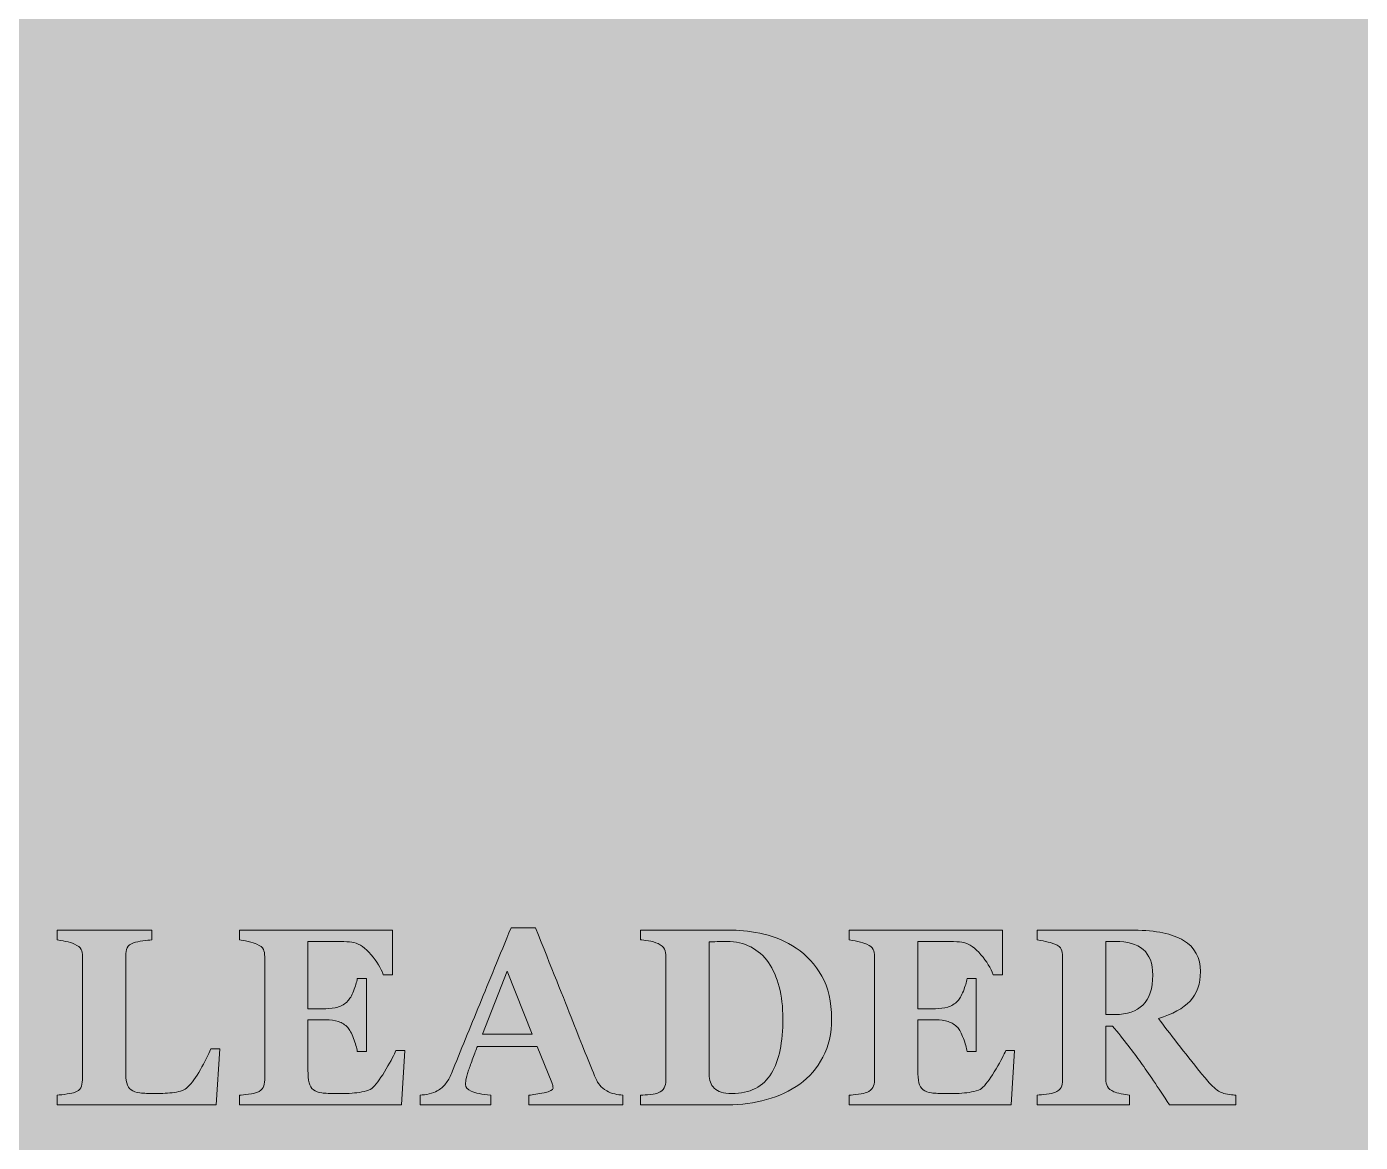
# Model space of a CAD drawing. Header units: inches. Extents: x -1481 to -429, y -1676 to -696.
# Drawn here: x -1371.45 to -1329.22, y -950.37 to -915.03 of the extents above; entities that cross this region are included whole.
import ezdxf

# ---------------------------------------------------------------- set-up
doc = ezdxf.new("R2010")
doc.units = ezdxf.units.IN
doc.header["$MEASUREMENT"] = 0
doc.layers.add('Layer 1', color=7, linetype='Continuous')

# ---------------------------------------------------------------- blocks, each defined once
blk = doc.blocks.new('block 424')
at = {"layer": 'Layer 1', "lineweight": 0}
blk.add_lwpolyline([(-1355.448, -946.948), (-1356.241, -944.949), (-1357.021, -946.948), (-1355.448, -946.948)], dxfattribs=at)
for points, knots in [([(-1352.573, -949.184), (-1352.573, -949.184), (-1355.554, -949.184), (-1355.554, -949.184), (-1355.554, -949.184), (-1355.554, -948.881), (-1355.554, -948.881), (-1355.415, -948.87), (-1355.252, -948.845), (-1355.065, -948.804), (-1354.878, -948.764), (-1354.784, -948.714), (-1354.784, -948.655), (-1354.784, -948.634), (-1354.786, -948.61), (-1354.79, -948.584), (-1354.794, -948.558), (-1354.805, -948.523), (-1354.823, -948.479), (-1354.823, -948.479), (-1355.29, -947.334), (-1355.29, -947.334), (-1355.29, -947.334), (-1357.179, -947.334), (-1357.179, -947.334), (-1357.222, -947.44), (-1357.27, -947.565), (-1357.323, -947.708), (-1357.375, -947.85), (-1357.421, -947.978), (-1357.459, -948.09), (-1357.507, -948.235), (-1357.536, -948.34), (-1357.545, -948.405), (-1357.554, -948.47), (-1357.559, -948.516), (-1357.559, -948.542), (-1357.559, -948.625), (-1357.497, -948.696), (-1357.372, -948.754), (-1357.247, -948.812), (-1357.04, -948.855), (-1356.75, -948.881), (-1356.75, -948.881), (-1356.75, -949.184), (-1356.75, -949.184), (-1356.75, -949.184), (-1358.994, -949.184), (-1358.994, -949.184), (-1358.994, -949.184), (-1358.994, -948.881), (-1358.994, -948.881), (-1358.909, -948.875), (-1358.814, -948.862), (-1358.707, -948.84), (-1358.6, -948.818), (-1358.516, -948.787), (-1358.454, -948.748), (-1358.349, -948.686), (-1358.26, -948.609), (-1358.186, -948.518), (-1358.113, -948.427), (-1358.052, -948.319), (-1358.003, -948.195), (-1357.705, -947.465), (-1357.406, -946.734), (-1357.106, -946.001), (-1356.807, -945.269), (-1356.476, -944.461), (-1356.113, -943.578), (-1356.113, -943.578), (-1355.342, -943.578), (-1355.342, -943.578), (-1354.838, -944.83), (-1354.443, -945.819), (-1354.158, -946.547), (-1353.872, -947.274), (-1353.629, -947.877), (-1353.429, -948.355), (-1353.395, -948.432), (-1353.353, -948.503), (-1353.302, -948.567), (-1353.25, -948.63), (-1353.177, -948.691), (-1353.082, -948.748), (-1353.01, -948.79), (-1352.926, -948.821), (-1352.831, -948.842), (-1352.736, -948.862), (-1352.65, -948.875), (-1352.573, -948.881), (-1352.573, -948.881), (-1352.573, -949.184), (-1352.573, -949.184)], [0, 0, 0, 0, 1, 1, 1, 2, 2, 2, 3, 3, 3, 4, 4, 4, 5, 5, 5, 6, 6, 6, 7, 7, 7, 8, 8, 8, 9, 9, 9, 10, 10, 10, 11, 11, 11, 12, 12, 12, 13, 13, 13, 14, 14, 14, 15, 15, 15, 16, 16, 16, 17, 17, 17, 18, 18, 18, 19, 19, 19, 20, 20, 20, 21, 21, 21, 22, 22, 22, 23, 23, 23, 24, 24, 24, 25, 25, 25, 26, 26, 26, 27, 27, 27, 28, 28, 28, 29, 29, 29, 30, 30, 30, 31, 31, 31, 31]), ([(-1365.342, -947.412), (-1365.342, -947.412), (-1365.45, -949.184), (-1365.45, -949.184), (-1365.45, -949.184), (-1370.491, -949.184), (-1370.491, -949.184), (-1370.491, -949.184), (-1370.491, -948.881), (-1370.491, -948.881), (-1370.401, -948.873), (-1370.296, -948.861), (-1370.175, -948.843), (-1370.054, -948.826), (-1369.974, -948.81), (-1369.936, -948.795), (-1369.843, -948.759), (-1369.779, -948.708), (-1369.743, -948.643), (-1369.707, -948.578), (-1369.689, -948.495), (-1369.689, -948.393), (-1369.689, -948.393), (-1369.689, -944.493), (-1369.689, -944.493), (-1369.689, -944.4), (-1369.703, -944.323), (-1369.731, -944.261), (-1369.759, -944.2), (-1369.828, -944.145), (-1369.936, -944.096), (-1370.015, -944.06), (-1370.111, -944.03), (-1370.223, -944.008), (-1370.335, -943.986), (-1370.424, -943.97), (-1370.491, -943.96), (-1370.491, -943.96), (-1370.491, -943.656), (-1370.491, -943.656), (-1370.491, -943.656), (-1367.486, -943.656), (-1367.486, -943.656), (-1367.486, -943.656), (-1367.486, -943.96), (-1367.486, -943.96), (-1367.569, -943.968), (-1367.666, -943.979), (-1367.778, -943.993), (-1367.889, -944.007), (-1367.987, -944.027), (-1368.069, -944.053), (-1368.169, -944.087), (-1368.236, -944.139), (-1368.269, -944.211), (-1368.303, -944.282), (-1368.319, -944.363), (-1368.319, -944.454), (-1368.319, -944.454), (-1368.319, -948.09), (-1368.319, -948.09), (-1368.319, -948.261), (-1368.308, -948.396), (-1368.285, -948.495), (-1368.262, -948.594), (-1368.217, -948.666), (-1368.15, -948.713), (-1368.083, -948.762), (-1367.99, -948.794), (-1367.87, -948.809), (-1367.751, -948.823), (-1367.585, -948.83), (-1367.375, -948.83), (-1367.169, -948.83), (-1366.969, -948.818), (-1366.775, -948.793), (-1366.581, -948.768), (-1366.441, -948.714), (-1366.356, -948.631), (-1366.225, -948.499), (-1366.091, -948.312), (-1365.953, -948.072), (-1365.816, -947.832), (-1365.706, -947.612), (-1365.624, -947.412), (-1365.624, -947.412), (-1365.342, -947.412), (-1365.342, -947.412)], [0, 0, 0, 0, 1, 1, 1, 2, 2, 2, 3, 3, 3, 4, 4, 4, 5, 5, 5, 6, 6, 6, 7, 7, 7, 8, 8, 8, 9, 9, 9, 10, 10, 10, 11, 11, 11, 12, 12, 12, 13, 13, 13, 14, 14, 14, 15, 15, 15, 16, 16, 16, 17, 17, 17, 18, 18, 18, 19, 19, 19, 20, 20, 20, 21, 21, 21, 22, 22, 22, 23, 23, 23, 24, 24, 24, 25, 25, 25, 26, 26, 26, 27, 27, 27, 28, 28, 28, 29, 29, 29, 29]), ([(-1359.866, -945.066), (-1359.866, -945.066), (-1360.159, -945.066), (-1360.159, -945.066), (-1360.234, -944.856), (-1360.362, -944.644), (-1360.545, -944.43), (-1360.728, -944.215), (-1360.909, -944.088), (-1361.089, -944.049), (-1361.166, -944.031), (-1361.273, -944.02), (-1361.411, -944.016), (-1361.548, -944.012), (-1361.662, -944.01), (-1361.752, -944.01), (-1361.752, -944.01), (-1362.547, -944.01), (-1362.547, -944.01), (-1362.547, -944.01), (-1362.547, -946.141), (-1362.547, -946.141), (-1362.547, -946.141), (-1361.984, -946.141), (-1361.984, -946.141), (-1361.842, -946.141), (-1361.714, -946.125), (-1361.598, -946.091), (-1361.482, -946.057), (-1361.377, -945.992), (-1361.282, -945.896), (-1361.223, -945.836), (-1361.163, -945.731), (-1361.102, -945.581), (-1361.042, -945.43), (-1361.003, -945.299), (-1360.985, -945.187), (-1360.985, -945.187), (-1360.692, -945.187), (-1360.692, -945.187), (-1360.692, -945.187), (-1360.692, -947.494), (-1360.692, -947.494), (-1360.692, -947.494), (-1360.985, -947.494), (-1360.985, -947.494), (-1361, -947.384), (-1361.039, -947.247), (-1361.102, -947.083), (-1361.165, -946.918), (-1361.225, -946.804), (-1361.282, -946.742), (-1361.366, -946.648), (-1361.467, -946.584), (-1361.582, -946.549), (-1361.698, -946.513), (-1361.832, -946.496), (-1361.984, -946.496), (-1361.984, -946.496), (-1362.547, -946.496), (-1362.547, -946.496), (-1362.547, -946.496), (-1362.547, -948.09), (-1362.547, -948.09), (-1362.547, -948.256), (-1362.534, -948.388), (-1362.51, -948.485), (-1362.486, -948.583), (-1362.44, -948.657), (-1362.373, -948.709), (-1362.309, -948.759), (-1362.221, -948.791), (-1362.109, -948.807), (-1361.997, -948.822), (-1361.845, -948.83), (-1361.652, -948.83), (-1361.562, -948.83), (-1361.454, -948.829), (-1361.328, -948.826), (-1361.202, -948.823), (-1361.091, -948.815), (-1360.996, -948.803), (-1360.888, -948.79), (-1360.787, -948.77), (-1360.693, -948.744), (-1360.6, -948.718), (-1360.53, -948.68), (-1360.483, -948.631), (-1360.36, -948.504), (-1360.221, -948.31), (-1360.067, -948.049), (-1359.912, -947.788), (-1359.811, -947.592), (-1359.762, -947.462), (-1359.762, -947.462), (-1359.48, -947.462), (-1359.48, -947.462), (-1359.48, -947.462), (-1359.585, -949.184), (-1359.585, -949.184), (-1359.585, -949.184), (-1364.718, -949.184), (-1364.718, -949.184), (-1364.718, -949.184), (-1364.718, -948.881), (-1364.718, -948.881), (-1364.646, -948.875), (-1364.548, -948.865), (-1364.425, -948.849), (-1364.302, -948.834), (-1364.214, -948.815), (-1364.163, -948.795), (-1364.065, -948.753), (-1363.999, -948.701), (-1363.966, -948.637), (-1363.933, -948.573), (-1363.916, -948.492), (-1363.916, -948.393), (-1363.916, -948.393), (-1363.916, -944.493), (-1363.916, -944.493), (-1363.916, -944.4), (-1363.93, -944.323), (-1363.958, -944.261), (-1363.987, -944.2), (-1364.055, -944.145), (-1364.163, -944.096), (-1364.23, -944.065), (-1364.323, -944.036), (-1364.444, -944.01), (-1364.565, -943.984), (-1364.656, -943.968), (-1364.718, -943.96), (-1364.718, -943.96), (-1364.718, -943.656), (-1364.718, -943.656), (-1364.718, -943.656), (-1359.866, -943.656), (-1359.866, -943.656), (-1359.866, -943.656), (-1359.866, -945.066), (-1359.866, -945.066)], [0, 0, 0, 0, 1, 1, 1, 2, 2, 2, 3, 3, 3, 4, 4, 4, 5, 5, 5, 6, 6, 6, 7, 7, 7, 8, 8, 8, 9, 9, 9, 10, 10, 10, 11, 11, 11, 12, 12, 12, 13, 13, 13, 14, 14, 14, 15, 15, 15, 16, 16, 16, 17, 17, 17, 18, 18, 18, 19, 19, 19, 20, 20, 20, 21, 21, 21, 22, 22, 22, 23, 23, 23, 24, 24, 24, 25, 25, 25, 26, 26, 26, 27, 27, 27, 28, 28, 28, 29, 29, 29, 30, 30, 30, 31, 31, 31, 32, 32, 32, 33, 33, 33, 34, 34, 34, 35, 35, 35, 36, 36, 36, 37, 37, 37, 38, 38, 38, 39, 39, 39, 40, 40, 40, 41, 41, 41, 42, 42, 42, 43, 43, 43, 44, 44, 44, 45, 45, 45, 46, 46, 46, 47, 47, 47, 47]), ([(-1347.081, -944.225), (-1346.746, -944.445), (-1346.477, -944.74), (-1346.271, -945.107), (-1346.065, -945.475), (-1345.962, -945.925), (-1345.962, -946.457), (-1345.962, -946.924), (-1346.054, -947.332), (-1346.238, -947.679), (-1346.422, -948.025), (-1346.666, -948.309), (-1346.969, -948.53), (-1347.277, -948.751), (-1347.628, -948.915), (-1348.02, -949.023), (-1348.412, -949.131), (-1348.823, -949.184), (-1349.252, -949.184), (-1349.252, -949.184), (-1352.01, -949.184), (-1352.01, -949.184), (-1352.01, -949.184), (-1352.01, -948.881), (-1352.01, -948.881), (-1351.928, -948.878), (-1351.825, -948.87), (-1351.701, -948.857), (-1351.578, -948.844), (-1351.496, -948.829), (-1351.454, -948.81), (-1351.362, -948.771), (-1351.298, -948.719), (-1351.262, -948.653), (-1351.226, -948.586), (-1351.208, -948.506), (-1351.208, -948.413), (-1351.208, -948.413), (-1351.208, -944.493), (-1351.208, -944.493), (-1351.208, -944.405), (-1351.224, -944.325), (-1351.258, -944.254), (-1351.291, -944.183), (-1351.357, -944.125), (-1351.454, -944.081), (-1351.552, -944.036), (-1351.656, -944.006), (-1351.765, -943.991), (-1351.874, -943.975), (-1351.958, -943.965), (-1352.018, -943.96), (-1352.018, -943.96), (-1352.018, -943.656), (-1352.018, -943.656), (-1352.018, -943.656), (-1349.106, -943.656), (-1349.106, -943.656), (-1348.795, -943.656), (-1348.462, -943.696), (-1348.107, -943.776), (-1347.752, -943.857), (-1347.41, -944.006), (-1347.081, -944.225)], [0, 0, 0, 0, 1, 1, 1, 2, 2, 2, 3, 3, 3, 4, 4, 4, 5, 5, 5, 6, 6, 6, 7, 7, 7, 8, 8, 8, 9, 9, 9, 10, 10, 10, 11, 11, 11, 12, 12, 12, 13, 13, 13, 14, 14, 14, 15, 15, 15, 16, 16, 16, 17, 17, 17, 18, 18, 18, 19, 19, 19, 20, 20, 20, 21, 21, 21, 21]), ([(-1347.868, -948.187), (-1347.742, -947.979), (-1347.65, -947.732), (-1347.592, -947.445), (-1347.534, -947.158), (-1347.505, -946.827), (-1347.505, -946.453), (-1347.505, -946.087), (-1347.544, -945.753), (-1347.621, -945.452), (-1347.698, -945.151), (-1347.811, -944.894), (-1347.96, -944.68), (-1348.109, -944.467), (-1348.295, -944.302), (-1348.517, -944.186), (-1348.74, -944.069), (-1348.993, -944.01), (-1349.275, -944.01), (-1349.365, -944.01), (-1349.468, -944.012), (-1349.582, -944.016), (-1349.696, -944.02), (-1349.782, -944.023), (-1349.838, -944.026), (-1349.838, -944.026), (-1349.838, -948.222), (-1349.838, -948.222), (-1349.838, -948.316), (-1349.826, -948.398), (-1349.802, -948.47), (-1349.777, -948.541), (-1349.736, -948.604), (-1349.676, -948.658), (-1349.617, -948.713), (-1349.545, -948.755), (-1349.458, -948.785), (-1349.372, -948.815), (-1349.26, -948.83), (-1349.121, -948.83), (-1348.831, -948.83), (-1348.581, -948.776), (-1348.373, -948.666), (-1348.164, -948.557), (-1347.996, -948.397), (-1347.868, -948.187)], [0, 0, 0, 0, 1, 1, 1, 2, 2, 2, 3, 3, 3, 4, 4, 4, 5, 5, 5, 6, 6, 6, 7, 7, 7, 8, 8, 8, 9, 9, 9, 10, 10, 10, 11, 11, 11, 12, 12, 12, 13, 13, 13, 14, 14, 14, 15, 15, 15, 15]), ([(-1340.553, -945.066), (-1340.553, -945.066), (-1340.846, -945.066), (-1340.846, -945.066), (-1340.92, -944.856), (-1341.049, -944.644), (-1341.231, -944.43), (-1341.414, -944.215), (-1341.595, -944.088), (-1341.775, -944.049), (-1341.852, -944.031), (-1341.96, -944.02), (-1342.097, -944.016), (-1342.235, -944.012), (-1342.349, -944.01), (-1342.439, -944.01), (-1342.439, -944.01), (-1343.233, -944.01), (-1343.233, -944.01), (-1343.233, -944.01), (-1343.233, -946.141), (-1343.233, -946.141), (-1343.233, -946.141), (-1342.67, -946.141), (-1342.67, -946.141), (-1342.529, -946.141), (-1342.4, -946.125), (-1342.284, -946.091), (-1342.169, -946.057), (-1342.063, -945.992), (-1341.968, -945.896), (-1341.909, -945.836), (-1341.849, -945.731), (-1341.789, -945.581), (-1341.728, -945.43), (-1341.689, -945.299), (-1341.671, -945.187), (-1341.671, -945.187), (-1341.378, -945.187), (-1341.378, -945.187), (-1341.378, -945.187), (-1341.378, -947.494), (-1341.378, -947.494), (-1341.378, -947.494), (-1341.671, -947.494), (-1341.671, -947.494), (-1341.686, -947.384), (-1341.726, -947.247), (-1341.789, -947.083), (-1341.852, -946.918), (-1341.911, -946.804), (-1341.968, -946.742), (-1342.053, -946.648), (-1342.153, -946.584), (-1342.269, -946.549), (-1342.385, -946.513), (-1342.518, -946.496), (-1342.67, -946.496), (-1342.67, -946.496), (-1343.233, -946.496), (-1343.233, -946.496), (-1343.233, -946.496), (-1343.233, -948.09), (-1343.233, -948.09), (-1343.233, -948.256), (-1343.221, -948.388), (-1343.196, -948.485), (-1343.172, -948.583), (-1343.126, -948.657), (-1343.059, -948.709), (-1342.995, -948.759), (-1342.907, -948.791), (-1342.795, -948.807), (-1342.683, -948.822), (-1342.531, -948.83), (-1342.338, -948.83), (-1342.248, -948.83), (-1342.14, -948.829), (-1342.014, -948.826), (-1341.888, -948.823), (-1341.778, -948.815), (-1341.683, -948.803), (-1341.575, -948.79), (-1341.474, -948.77), (-1341.38, -948.744), (-1341.286, -948.718), (-1341.216, -948.68), (-1341.17, -948.631), (-1341.046, -948.504), (-1340.907, -948.31), (-1340.753, -948.049), (-1340.599, -947.788), (-1340.497, -947.592), (-1340.448, -947.462), (-1340.448, -947.462), (-1340.167, -947.462), (-1340.167, -947.462), (-1340.167, -947.462), (-1340.271, -949.184), (-1340.271, -949.184), (-1340.271, -949.184), (-1345.404, -949.184), (-1345.404, -949.184), (-1345.404, -949.184), (-1345.404, -948.881), (-1345.404, -948.881), (-1345.333, -948.875), (-1345.235, -948.865), (-1345.111, -948.849), (-1344.988, -948.834), (-1344.901, -948.815), (-1344.849, -948.795), (-1344.751, -948.753), (-1344.686, -948.701), (-1344.652, -948.637), (-1344.619, -948.573), (-1344.602, -948.492), (-1344.602, -948.393), (-1344.602, -948.393), (-1344.602, -944.493), (-1344.602, -944.493), (-1344.602, -944.4), (-1344.616, -944.323), (-1344.645, -944.261), (-1344.673, -944.2), (-1344.741, -944.145), (-1344.849, -944.096), (-1344.916, -944.065), (-1345.01, -944.036), (-1345.131, -944.01), (-1345.251, -943.984), (-1345.343, -943.968), (-1345.404, -943.96), (-1345.404, -943.96), (-1345.404, -943.656), (-1345.404, -943.656), (-1345.404, -943.656), (-1340.553, -943.656), (-1340.553, -943.656), (-1340.553, -943.656), (-1340.553, -945.066), (-1340.553, -945.066)], [0, 0, 0, 0, 1, 1, 1, 2, 2, 2, 3, 3, 3, 4, 4, 4, 5, 5, 5, 6, 6, 6, 7, 7, 7, 8, 8, 8, 9, 9, 9, 10, 10, 10, 11, 11, 11, 12, 12, 12, 13, 13, 13, 14, 14, 14, 15, 15, 15, 16, 16, 16, 17, 17, 17, 18, 18, 18, 19, 19, 19, 20, 20, 20, 21, 21, 21, 22, 22, 22, 23, 23, 23, 24, 24, 24, 25, 25, 25, 26, 26, 26, 27, 27, 27, 28, 28, 28, 29, 29, 29, 30, 30, 30, 31, 31, 31, 32, 32, 32, 33, 33, 33, 34, 34, 34, 35, 35, 35, 36, 36, 36, 37, 37, 37, 38, 38, 38, 39, 39, 39, 40, 40, 40, 41, 41, 41, 42, 42, 42, 43, 43, 43, 44, 44, 44, 45, 45, 45, 46, 46, 46, 47, 47, 47, 47]), ([(-1333.163, -949.184), (-1333.163, -949.184), (-1335.263, -949.184), (-1335.263, -949.184), (-1335.626, -948.623), (-1335.927, -948.177), (-1336.167, -947.844), (-1336.407, -947.512), (-1336.706, -947.127), (-1337.063, -946.691), (-1337.063, -946.691), (-1337.274, -946.691), (-1337.274, -946.691), (-1337.274, -946.691), (-1337.274, -948.37), (-1337.274, -948.37), (-1337.274, -948.464), (-1337.257, -948.543), (-1337.222, -948.608), (-1337.188, -948.673), (-1337.121, -948.727), (-1337.024, -948.771), (-1336.975, -948.792), (-1336.898, -948.814), (-1336.794, -948.836), (-1336.69, -948.858), (-1336.601, -948.873), (-1336.526, -948.881), (-1336.526, -948.881), (-1336.526, -949.184), (-1336.526, -949.184), (-1336.526, -949.184), (-1339.446, -949.184), (-1339.446, -949.184), (-1339.446, -949.184), (-1339.446, -948.881), (-1339.446, -948.881), (-1339.371, -948.873), (-1339.273, -948.862), (-1339.151, -948.848), (-1339.029, -948.833), (-1338.942, -948.815), (-1338.891, -948.795), (-1338.793, -948.753), (-1338.727, -948.701), (-1338.694, -948.637), (-1338.66, -948.573), (-1338.644, -948.492), (-1338.644, -948.393), (-1338.644, -948.393), (-1338.644, -944.493), (-1338.644, -944.493), (-1338.644, -944.4), (-1338.658, -944.322), (-1338.686, -944.26), (-1338.714, -944.197), (-1338.783, -944.143), (-1338.891, -944.096), (-1338.973, -944.062), (-1339.07, -944.034), (-1339.182, -944.01), (-1339.293, -943.987), (-1339.382, -943.97), (-1339.446, -943.96), (-1339.446, -943.96), (-1339.446, -943.656), (-1339.446, -943.656), (-1339.446, -943.656), (-1336.376, -943.656), (-1336.376, -943.656), (-1335.689, -943.656), (-1335.168, -943.764), (-1334.812, -943.981), (-1334.456, -944.198), (-1334.278, -944.526), (-1334.278, -944.965), (-1334.278, -945.352), (-1334.388, -945.663), (-1334.607, -945.898), (-1334.827, -946.133), (-1335.162, -946.317), (-1335.612, -946.449), (-1335.437, -946.678), (-1335.234, -946.943), (-1335.001, -947.244), (-1334.768, -947.546), (-1334.526, -947.853), (-1334.274, -948.167), (-1334.194, -948.269), (-1334.085, -948.393), (-1333.948, -948.54), (-1333.81, -948.686), (-1333.689, -948.777), (-1333.583, -948.81), (-1333.524, -948.829), (-1333.449, -948.844), (-1333.358, -948.857), (-1333.267, -948.87), (-1333.202, -948.878), (-1333.163, -948.881), (-1333.163, -948.881), (-1333.163, -949.184), (-1333.163, -949.184)], [0, 0, 0, 0, 1, 1, 1, 2, 2, 2, 3, 3, 3, 4, 4, 4, 5, 5, 5, 6, 6, 6, 7, 7, 7, 8, 8, 8, 9, 9, 9, 10, 10, 10, 11, 11, 11, 12, 12, 12, 13, 13, 13, 14, 14, 14, 15, 15, 15, 16, 16, 16, 17, 17, 17, 18, 18, 18, 19, 19, 19, 20, 20, 20, 21, 21, 21, 22, 22, 22, 23, 23, 23, 24, 24, 24, 25, 25, 25, 26, 26, 26, 27, 27, 27, 28, 28, 28, 29, 29, 29, 30, 30, 30, 31, 31, 31, 32, 32, 32, 33, 33, 33, 34, 34, 34, 34]), ([(-1335.79, -945.074), (-1335.79, -944.705), (-1335.892, -944.436), (-1336.096, -944.266), (-1336.301, -944.095), (-1336.592, -944.01), (-1336.97, -944.01), (-1336.97, -944.01), (-1337.274, -944.01), (-1337.274, -944.01), (-1337.274, -944.01), (-1337.274, -946.325), (-1337.274, -946.325), (-1337.274, -946.325), (-1336.981, -946.325), (-1336.981, -946.325), (-1336.603, -946.325), (-1336.31, -946.225), (-1336.102, -946.025), (-1335.894, -945.825), (-1335.79, -945.508), (-1335.79, -945.074)], [0, 0, 0, 0, 1, 1, 1, 2, 2, 2, 3, 3, 3, 4, 4, 4, 5, 5, 5, 6, 6, 6, 7, 7, 7, 7])]:
    blk.add_open_spline(points, degree=3, knots=knots, dxfattribs=at)
blk = doc.blocks.new('block 418')
at = {"layer": 'Layer 1'}
blk.add_blockref('block 424', (0, 0), dxfattribs=at)
blk = doc.blocks.new('block 412')
at = {"layer": 'Layer 1'}
blk.add_blockref('block 418', (0, 0), dxfattribs=at)

msp = doc.modelspace()

# ---------------------------------------------------------------- hatches: boundary and pattern name
at = {"layer": 'Layer 1', "true_color": 0x006738}
h = msp.add_hatch(color=116, dxfattribs=at)
h.dxf.hatch_style = 2
h.paths.add_polyline_path([(-1241.324, -985.727), (-1481.324, -985.727), (-1481.324, -695.727), (-1241.324, -695.727)])

# ---------------------------------------------------------------- block references
at = {"layer": 'Layer 1'}
msp.add_blockref('block 412', (0, 0), dxfattribs=at)

doc.saveas('drawing.dxf')
